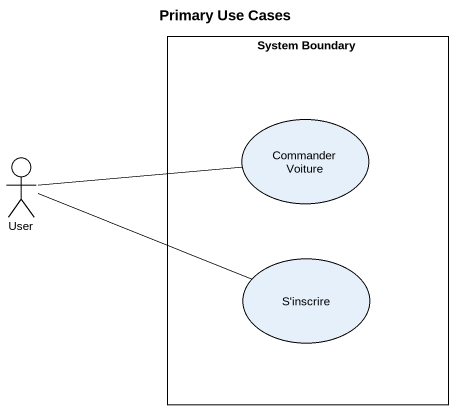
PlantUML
@startuml
title Primary Use Cases
rectangle "System Boundary" as System_Boundary {
  usecase "Commander Voiture" as Commander_Voiture
  usecase "S'inscrire" as S_inscrire
}
actor User
User -right- Commander_Voiture
User -right- S_inscrire
@enduml
